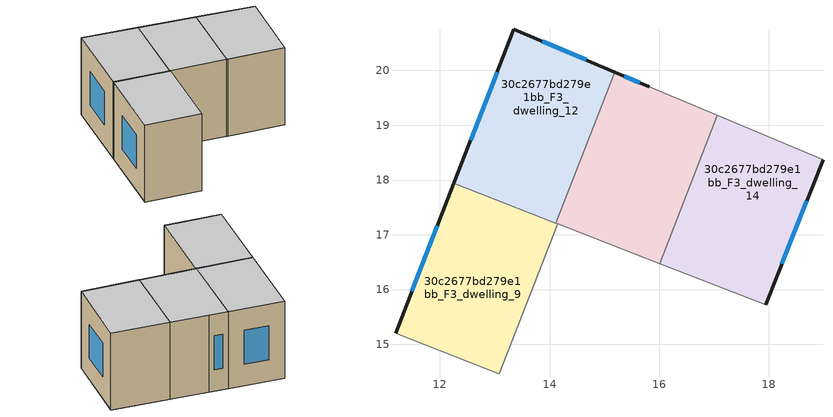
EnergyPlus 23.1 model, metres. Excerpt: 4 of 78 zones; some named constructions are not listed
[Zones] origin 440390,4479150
30c2677bd279e1bb_F3_dwelling_12
 floor to 30c2677bd279e1bb_F2_dwelling_0 (EU_floor_Construction): 14.52,18.26 15.19,19.97 13.35,20.75 12.66,18.99 z9
 floor to 30c2677bd279e1bb_F2_dwelling_1 (EU_floor_Construction): 14.12,17.21 14.52,18.26 12.66,18.99 12.25,17.94 z9
 wall outside (EU_wall_Construction): 12.25,17.94 13.35,20.75 15.19,19.97 z9:12
 wall to 30c2677bd279e1bb_F3_dwelling_13 (EU_wall_Construction): 15.19,19.97 14.12,17.21 z9:12
 wall to 30c2677bd279e1bb_F3_dwelling_9 (EU_wall_Construction): 14.12,17.21 12.25,17.94 z9:12
 window (EU_Window_Construction): 12.56,18.73 13.04,19.96 / 13.87,20.53 14.67,20.19 z9.84:11.16
 ceiling to 30c2677bd279e1bb_F4_dwelling_12 (EU_floor_Construction): 15.19,19.97 14.12,17.21 12.25,17.94 13.35,20.75 z12
30c2677bd279e1bb_F3_dwelling_13
 floor to 30c2677bd279e1bb_F2_dwelling_0 (EU_floor_Construction): 15.48,17.89 16.14,19.57 15.96,19.64 15.83,19.7 15.19,19.97 14.52,18.26 z9
 floor to 30c2677bd279e1bb_F2_dwelling_1 (EU_floor_Construction): 15.08,16.84 15.48,17.89 14.52,18.26 14.12,17.21 z9
 floor adiabatic (EU_floor_Construction): 16.02,16.47 17.07,19.18 15.96,19.64 16.14,19.57 15.08,16.84 z9
 wall outside (EU_wall_Construction): 15.19,19.97 15.83,19.7 z9:12
 wall adiabatic (EU_wall_Construction): 15.83,19.7 17.07,19.18 z9:12
 wall to 30c2677bd279e1bb_F3_dwelling_14 (EU_wall_Construction): 17.07,19.18 16.02,16.47 z9:12
 wall to 30c2677bd279e1bb_F3_dwelling_10 (EU_wall_Construction): 16.02,16.48 14.15,17.2 z9:12
 wall to 30c2677bd279e1bb_F3_dwelling_9 (EU_wall_Construction): 14.15,17.2 14.12,17.21 z9:12
 window (EU_Window_Construction): 15.37,19.9 15.65,19.78 z9.84:11.16
 ceiling to 30c2677bd279e1bb_F4_dwelling_13 (EU_floor_Construction): 17.07,19.18 16.02,16.47 14.12,17.21 15.19,19.97 15.83,19.7 z12
30c2677bd279e1bb_F3_dwelling_14
 floor to 30c2677bd279e1bb_F2_dwelling_9 (EU_floor_Construction): 17.95,15.72 18.34,16.72 16.41,17.48 16.02,16.47 z9
 floor adiabatic (EU_floor_Construction): 18.34,16.72 18.99,18.37 17.07,19.18 16.41,17.48 z9
 wall outside (EU_wall_Construction): 18.99,18.37 17.95,15.72 z9:12
 wall adiabatic (EU_wall_Construction): 17.07,19.18 18.99,18.37 z9:12
 wall to 30c2677bd279e1bb_F3_dwelling_11 (EU_wall_Construction): 17.95,15.72 16.04,16.46 z9:12
 wall to 30c2677bd279e1bb_F3_dwelling_10 (EU_wall_Construction): 16.04,16.46 16.02,16.48 z9:12
 window (EU_Window_Construction): 18.7,17.62 18.24,16.47 z9.84:11.16
 ceiling to 30c2677bd279e1bb_F4_dwelling_14 (EU_floor_Construction): 18.99,18.37 17.95,15.72 16.02,16.47 17.07,19.18 z12
30c2677bd279e1bb_F3_dwelling_9
 floor to 30c2677bd279e1bb_F2_dwelling_1 (EU_floor_Construction): 13.89,16.53 14.15,17.2 12.25,17.94 11.99,17.26 z9
 floor to 30c2677bd279e1bb_F2_dwelling_2 (EU_floor_Construction): 13.22,14.8 13.89,16.53 11.99,17.26 11.32,15.54 z9
 floor to 30c2677bd279e1bb_F2_dwelling_3 (EU_floor_Construction): 13.08,14.46 13.22,14.8 11.32,15.54 11.19,15.2 z9
 wall outside (EU_wall_Construction): 11.19,15.2 12.25,17.94 z9:12
 wall to 30c2677bd279e1bb_F3_dwelling_10 (EU_wall_Construction): 14.15,17.2 13.08,14.46 z9:12
 wall to 30c2677bd279e1bb_F3_dwelling_6 (EU_wall_Construction): 13.08,14.46 11.19,15.2 z9:12
 window (EU_Window_Construction): 11.49,15.97 11.95,17.17 z9.84:11.16
 ceiling to 30c2677bd279e1bb_F4_dwelling_9 (EU_floor_Construction): 14.15,17.2 13.08,14.46 11.19,15.2 12.25,17.94 z12
[SCHEDULE:FILE] Column Number=1; Rows to Skip at Top=0; Number of Hours of Data=8760; Column Separator=Comma; Interpolate to Timestep=No; Minutes per Item=60; Adjust Schedule for Daylight Savings=Yes
Name | File
EU_Step8_GainSchedule_30c2677bd279e1bb_F2_dwelling_11_f000 | ../../schedules/30c2677bd279e1bb/30c2677bd279e1bb_F2_dwelling_11_f000_gain.csv
EU_Step8_GainSchedule_30c2677bd279e1bb_F2_dwelling_12_f000 | ../../schedules/30c2677bd279e1bb/30c2677bd279e1bb_F2_dwelling_12_f000_gain.csv
EU_Step8_GainSchedule_30c2677bd279e1bb_F2_dwelling_13_f000 | ../../schedules/30c2677bd279e1bb/30c2677bd279e1bb_F2_dwelling_13_f000_gain.csv
EU_Step8_GainSchedule_30c2677bd279e1bb_F2_dwelling_14_f000 | ../../schedules/30c2677bd279e1bb/30c2677bd279e1bb_F2_dwelling_14_f000_gain.csv
EU_Step8_GainSchedule_30c2677bd279e1bb_F2_dwelling_15_f000 | ../../schedules/30c2677bd279e1bb/30c2677bd279e1bb_F2_dwelling_15_f000_gain.csv
EU_Step8_GainSchedule_30c2677bd279e1bb_F3_dwelling_0_f000 | ../../schedules/30c2677bd279e1bb/30c2677bd279e1bb_F3_dwelling_0_f000_gain.csv
EU_Step8_GainSchedule_30c2677bd279e1bb_F3_dwelling_1_f000 | ../../schedules/30c2677bd279e1bb/30c2677bd279e1bb_F3_dwelling_1_f000_gain.csv
EU_Step8_GainSchedule_30c2677bd279e1bb_F3_dwelling_2_f000 | ../../schedules/30c2677bd279e1bb/30c2677bd279e1bb_F3_dwelling_2_f000_gain.csv
EU_Step8_GainSchedule_30c2677bd279e1bb_F3_dwelling_3_f000 | ../../schedules/30c2677bd279e1bb/30c2677bd279e1bb_F3_dwelling_3_f000_gain.csv
EU_Step8_GainSchedule_30c2677bd279e1bb_F3_dwelling_4_f000 | ../../schedules/30c2677bd279e1bb/30c2677bd279e1bb_F3_dwelling_4_f000_gain.csv
EU_Step8_GainSchedule_30c2677bd279e1bb_F3_dwelling_5_f000 | ../../schedules/30c2677bd279e1bb/30c2677bd279e1bb_F3_dwelling_5_f000_gain.csv
EU_Step8_GainSchedule_30c2677bd279e1bb_F3_dwelling_6_f000 | ../../schedules/30c2677bd279e1bb/30c2677bd279e1bb_F3_dwelling_6_f000_gain.csv
EU_Step8_GainSchedule_30c2677bd279e1bb_F3_dwelling_7_f000 | ../../schedules/30c2677bd279e1bb/30c2677bd279e1bb_F3_dwelling_7_f000_gain.csv
EU_Step8_GainSchedule_30c2677bd279e1bb_F3_dwelling_8_f000 | ../../schedules/30c2677bd279e1bb/30c2677bd279e1bb_F3_dwelling_8_f000_gain.csv
EU_Step8_GainSchedule_30c2677bd279e1bb_F3_dwelling_9_f000 | ../../schedules/30c2677bd279e1bb/30c2677bd279e1bb_F3_dwelling_9_f000_gain.csv
EU_Step8_GainSchedule_30c2677bd279e1bb_F3_dwelling_10_f000 | ../../schedules/30c2677bd279e1bb/30c2677bd279e1bb_F3_dwelling_10_f000_gain.csv
EU_Step8_GainSchedule_30c2677bd279e1bb_F3_dwelling_11_f000 | ../../schedules/30c2677bd279e1bb/30c2677bd279e1bb_F3_dwelling_11_f000_gain.csv
EU_Step8_GainSchedule_30c2677bd279e1bb_F3_dwelling_12_f000 | ../../schedules/30c2677bd279e1bb/30c2677bd279e1bb_F3_dwelling_12_f000_gain.csv
EU_Step8_GainSchedule_30c2677bd279e1bb_F3_dwelling_13_f000 | ../../schedules/30c2677bd279e1bb/30c2677bd279e1bb_F3_dwelling_13_f000_gain.csv
EU_Step8_GainSchedule_30c2677bd279e1bb_F3_dwelling_14_f000 | ../../schedules/30c2677bd279e1bb/30c2677bd279e1bb_F3_dwelling_14_f000_gain.csv
